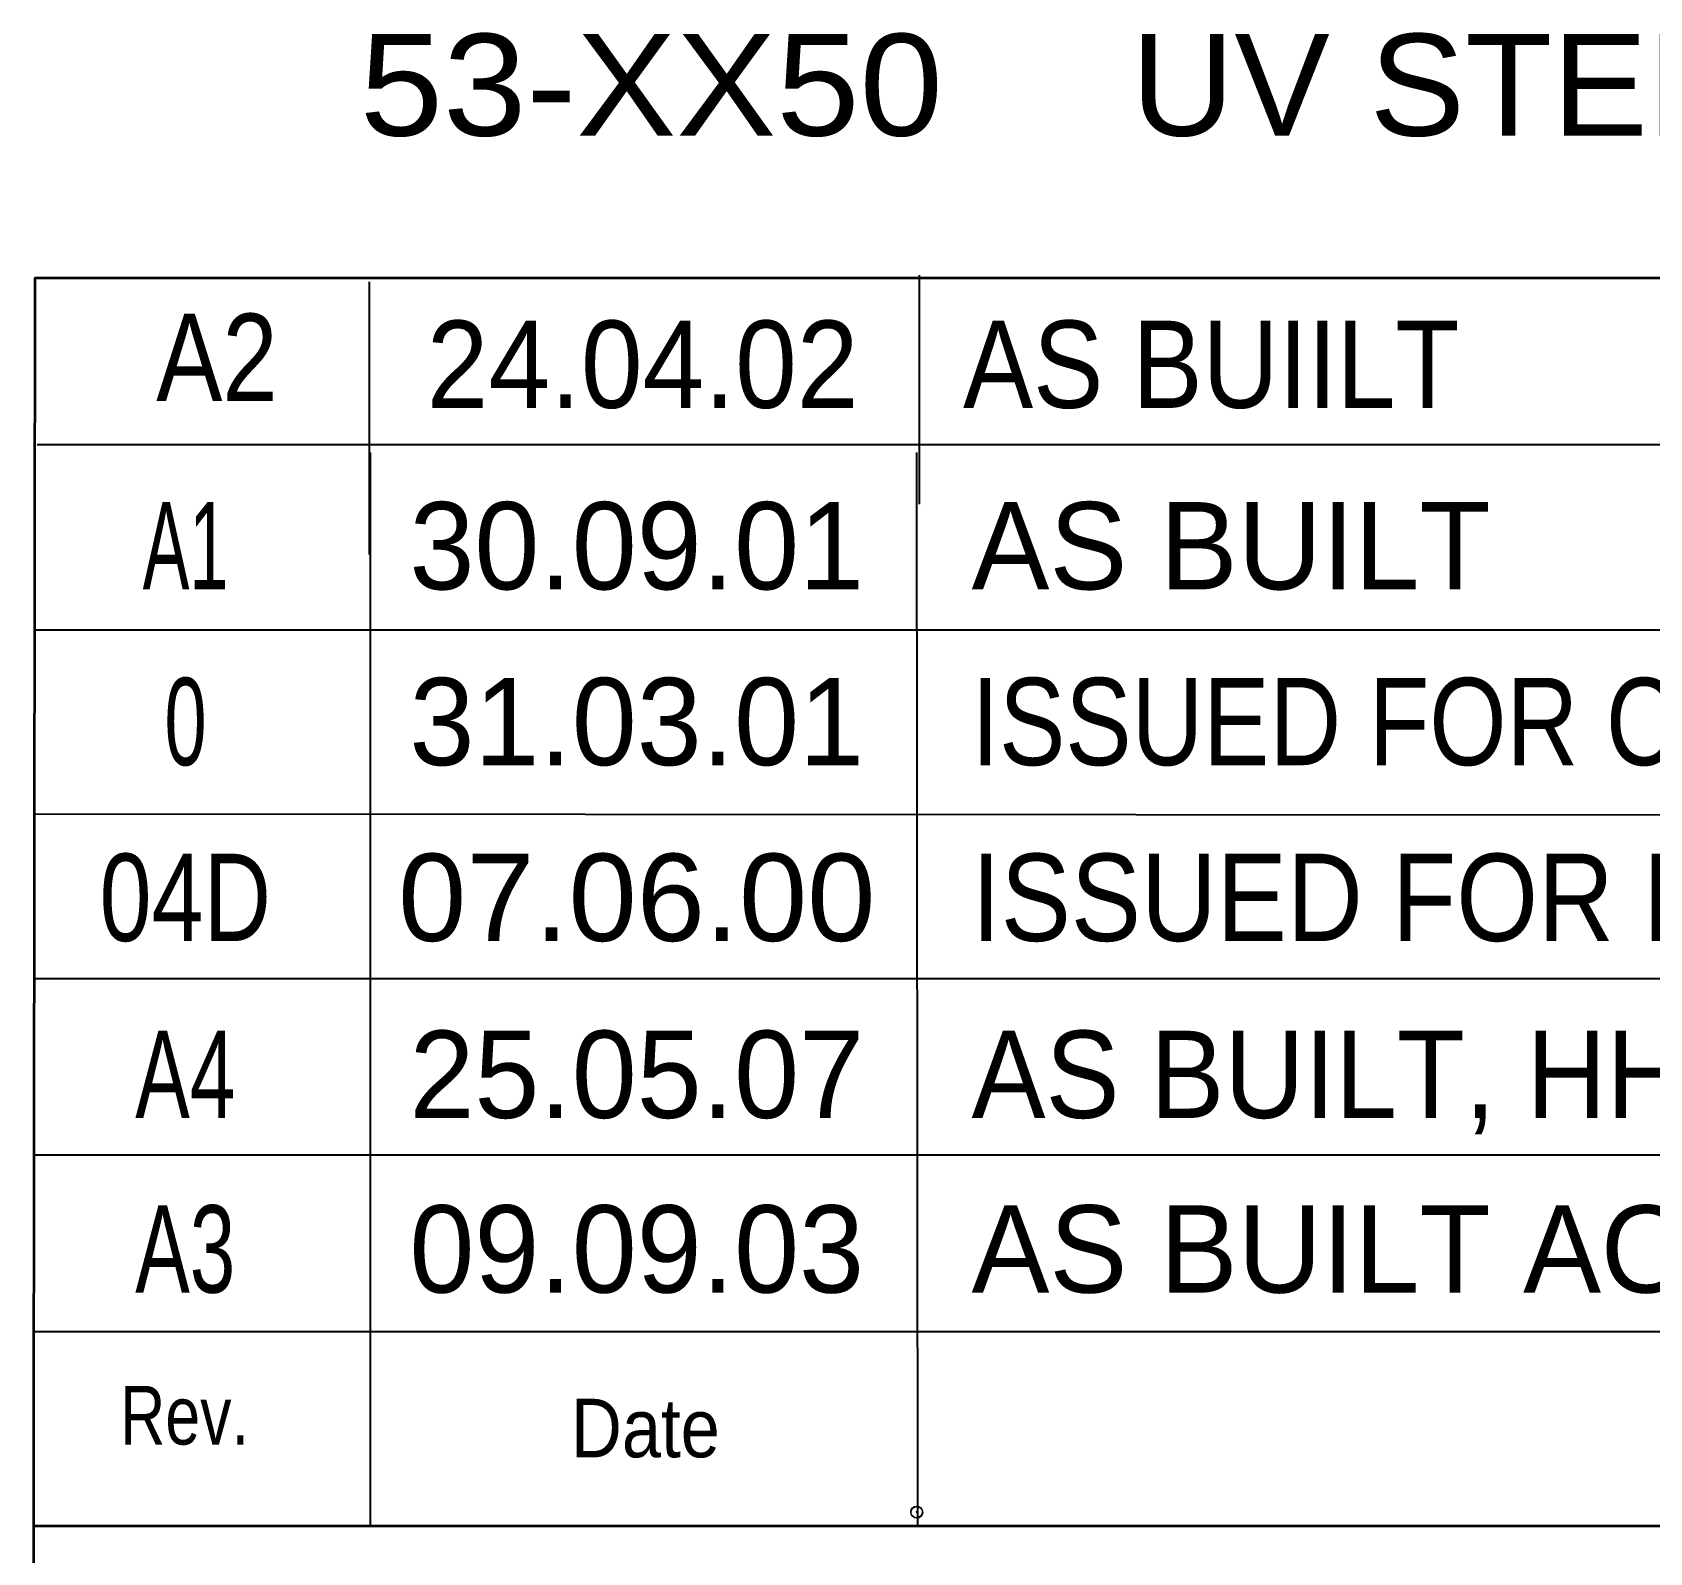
# Model space of a CAD drawing. Header units: millimetres. Extents: x 0 to 841, y 0 to 594.
# Drawn here: x 648.7 to 704.3, y 119.6 to 171.8 of the extents above; entities that cross this region are included whole.
import ezdxf
from ezdxf.enums import TextEntityAlignment as Align

# ---------------------------------------------------------------- set-up
doc = ezdxf.new("R2010")
doc.units = ezdxf.units.MM
doc.header["$LTSCALE"] = 0.8
doc.header["$PDMODE"] = 32
doc.header["$PDSIZE"] = 0.4
doc.layers.add('1', color=7, linetype='Continuous', lineweight=13)
doc.layers.add('12', color=7, linetype='Continuous', lineweight=13)
doc.layers.add('2', color=7, linetype='Continuous')

msp = doc.modelspace()

# ---------------------------------------------------------------- linework, layer by layer
at = {"layer": '1', "lineweight": 25}
for p, q in [((679.2126, 155.5906), (679.2126, 163.4646)), ((660.315, 153.8583), (660.315, 163.2283)), ((648.8976, 157.6378), (829.2126, 157.6378)), ((660.3472, 157.3669), (660.3472, 120.4638)), ((660.3472, 157.3669), (660.3472, 120.4638)), ((679.1055, 157.363), (679.1425, 120.4685)), ((679.1055, 157.363), (679.1425, 120.4685)), ((648.8252, 151.274), (829.2693, 151.274)), ((648.8252, 151.274), (829.2693, 151.274)), ((648.8268, 144.9488), (829.2677, 144.852)), ((648.8268, 144.9488), (829.2677, 144.852)), ((648.8276, 139.2898), (829.2701, 139.285)), ((648.8276, 139.2898), (829.2701, 139.285)), ((648.8173, 133.2315), (829.2748, 133.2315)), ((648.8173, 133.2315), (829.2748, 133.2315)), ((648.8126, 127.1669), (829.263, 127.1669)), ((648.8126, 127.1669), (829.263, 127.1669))]:
    msp.add_line(p, q, dxfattribs=at)
at = {"layer": '1', "lineweight": 35}
msp.add_line((829.2567, 120.4906), (648.8079, 120.4748), dxfattribs=at)
msp.add_line((829.2567, 120.4906), (648.8079, 120.4748), dxfattribs=at)
msp.add_lwpolyline([(648.737, 83.6213), (648.8378, 163.3701), (829.263, 163.3701)], dxfattribs=at)
at = {"layer": '1'}
for p in [(679.1126, 120.9669), (679.122, 120.9472)]:
    msp.add_point(p, dxfattribs=at)

# ---------------------------------------------------------------- texts
for s, height, width, p in [('A2', 3, 0.85, (652.9921, 159.1339)), ('24.04.02', 3, 0.95, (662.2835, 158.8976)), ('AS BUIILT', 3, 0.9, (680.7087, 158.8976)), ('Rev.', 2.013, 0.8, (651.7496, 123.2803)), ('Rev.', 2.013, 0.8, (651.7496, 123.2803)), ('Date', 2.013, 0.9, (667.2386, 122.8402)), ('Date', 2.013, 0.9, (667.2386, 122.8402))]:
    msp.add_text(s, height=height, dxfattribs=dict(at, width=width)).set_placement(p)
at = {"layer": '12'}
for s, width, p in [('53-XX50', 1.1, (670, 168.2504)), ('UV STERILIZER PACKAGE', 1.05, (717.3386, 168.2504))]:
    msp.add_text(s, height=3.5, dxfattribs=dict(at, width=width)).set_placement(p, align=Align.CENTER)
at = {"layer": '2'}
for s, width, p in [('A1', 0.6, (653.9996, 152.663)), ('0', 0.65, (654, 146.622)), ('04D', 0.8, (653.9909, 140.5811)), ('07.06.00', 1.05, (669.4996, 140.5811)), ('A4', 0.7, (653.9902, 134.5)), ('A3', 0.7, (653.9902, 128.5))]:
    msp.add_text(s, height=3, dxfattribs=dict(at, width=width)).set_placement(p, align=Align.CENTER)
for s, p in [('30.09.01', (669.5, 152.663)), ('31.03.01', (669.5, 146.622)), ('25.05.07', (669.5, 134.5)), ('09.09.03', (669.5, 128.5))]:
    msp.add_text(s, height=3, dxfattribs=at).set_placement(p, align=Align.CENTER)
for s, p in [('AS BUILT', (681, 152.663)), ('AS BUILT AO600124', (681, 128.5))]:
    msp.add_text(s, height=3, dxfattribs=at).set_placement(p)
for s, width, p in [('ISSUED FOR CONSTRUCTION', 0.85, (681, 146.622)), ('ISSUED FOR FAT', 0.9, (681, 140.5811)), ('AS BUILT, HHP-PROJECT', 0.95, (681, 134.5))]:
    msp.add_text(s, height=3, dxfattribs=dict(at, width=width)).set_placement(p)

doc.saveas('drawing.dxf')
